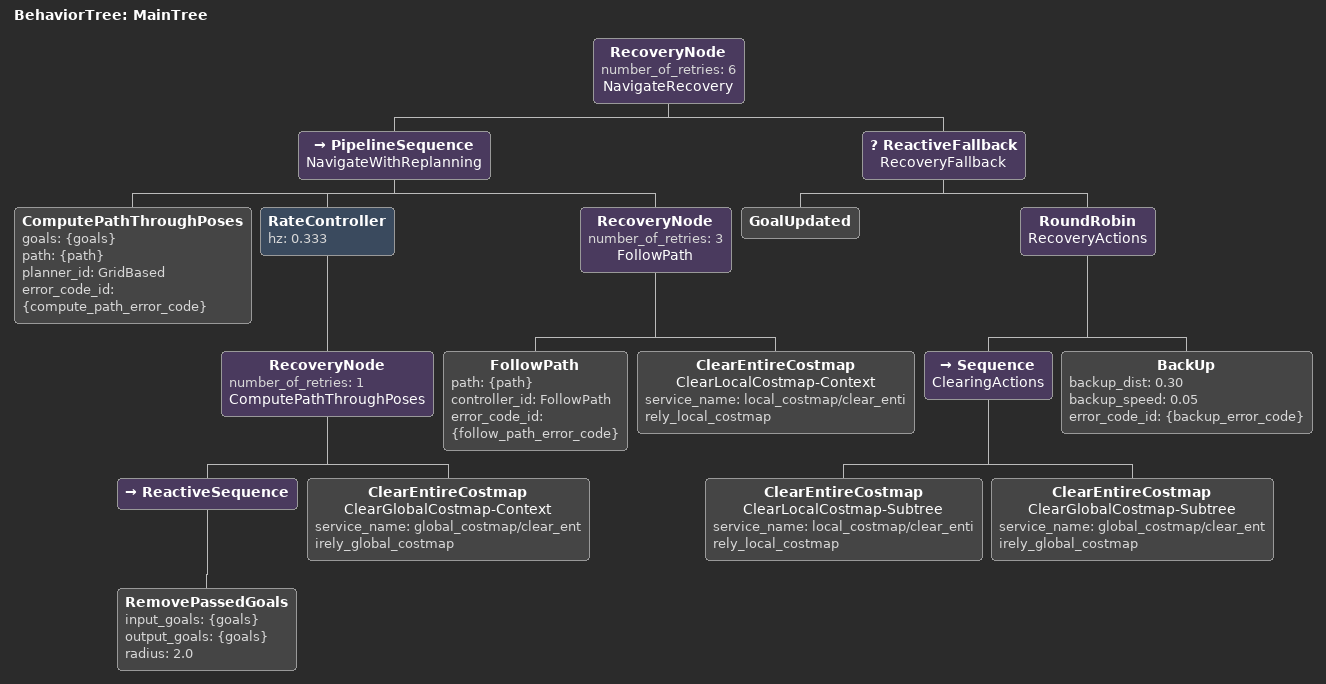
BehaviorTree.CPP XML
<!--
  This Behavior Tree computes the global path once through an array of poses, with no recovery action nor replanning.
-->
<root main_tree_to_execute="MainTree">
  <BehaviorTree ID="MainTree">
    <RecoveryNode number_of_retries="6" name="NavigateRecovery">
      <PipelineSequence name="NavigateWithReplanning">
        <ComputePathThroughPoses goals="{goals}" path="{path}" planner_id="GridBased" error_code_id="{compute_path_error_code}"/>
        <RateController hz="0.333">
          <RecoveryNode number_of_retries="1" name="ComputePathThroughPoses">
            <ReactiveSequence>
              <RemovePassedGoals input_goals="{goals}" output_goals="{goals}" radius="2.0"/>
            </ReactiveSequence>
            <ClearEntireCostmap name="ClearGlobalCostmap-Context" service_name="global_costmap/clear_entirely_global_costmap"/>
          </RecoveryNode>
        </RateController>
        <RecoveryNode number_of_retries="3" name="FollowPath">
          <FollowPath path="{path}" controller_id="FollowPath" error_code_id="{follow_path_error_code}"/>
          <ClearEntireCostmap name="ClearLocalCostmap-Context" service_name="local_costmap/clear_entirely_local_costmap"/>
        </RecoveryNode>
      </PipelineSequence>
      <ReactiveFallback name="RecoveryFallback">
        <GoalUpdated/>
        <RoundRobin name="RecoveryActions">
          <Sequence name="ClearingActions">
            <ClearEntireCostmap name="ClearLocalCostmap-Subtree" service_name="local_costmap/clear_entirely_local_costmap"/>
            <ClearEntireCostmap name="ClearGlobalCostmap-Subtree" service_name="global_costmap/clear_entirely_global_costmap"/>
          </Sequence>
          <BackUp backup_dist="0.30" backup_speed="0.05" error_code_id="{backup_error_code}"/>
        </RoundRobin>
      </ReactiveFallback>
    </RecoveryNode>
  </BehaviorTree>
</root>
